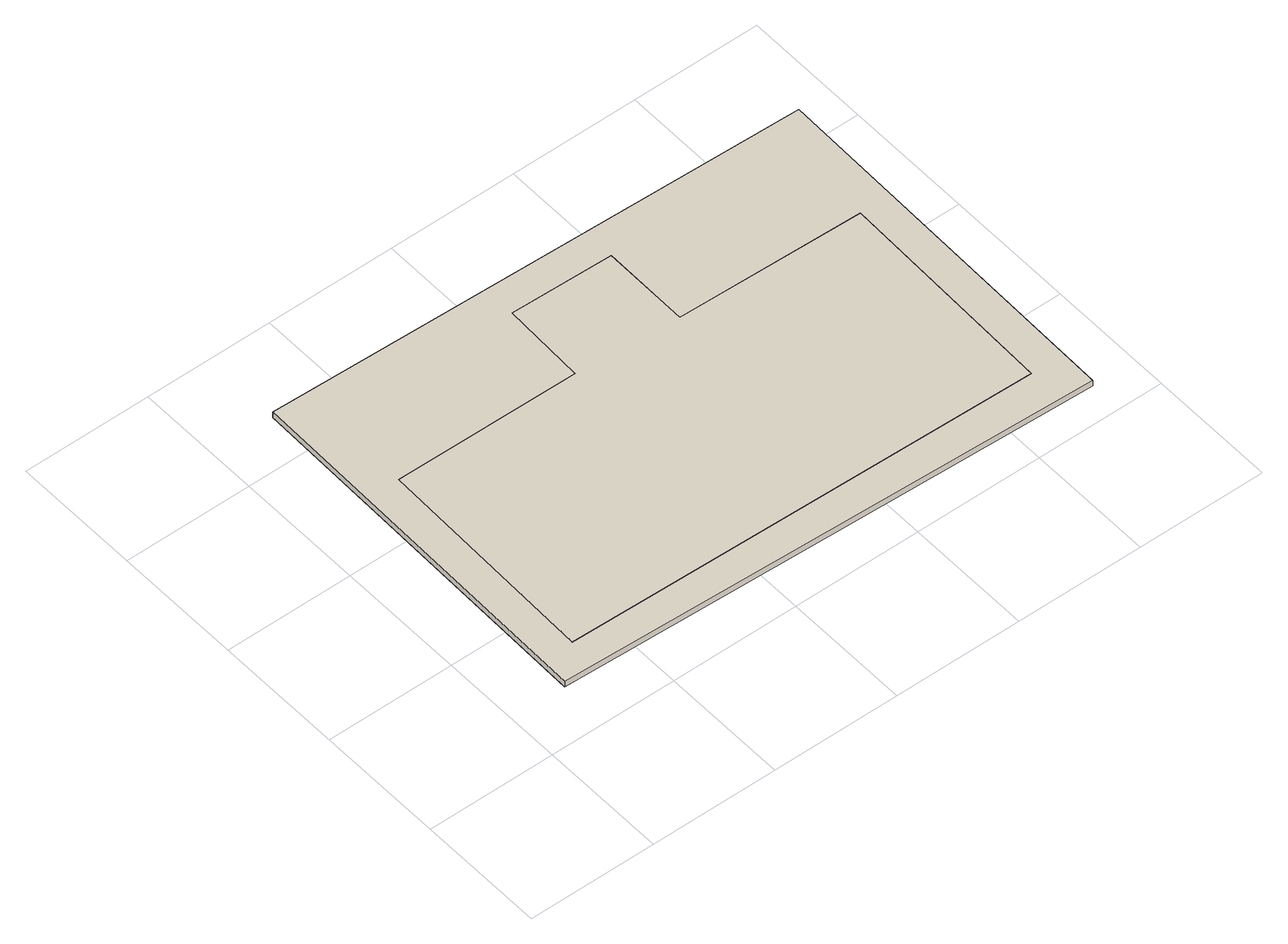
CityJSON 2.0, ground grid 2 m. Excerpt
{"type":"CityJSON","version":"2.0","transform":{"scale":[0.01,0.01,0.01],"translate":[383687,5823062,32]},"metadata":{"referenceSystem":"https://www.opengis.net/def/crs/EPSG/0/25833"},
"CityObjects":{
"building1":{"type":"Building","attributes":{"Gemeindeschluessel":"11000004","BezugspunktDach":"2200","function":"31001_3281","measuredHeight":0.09,"storeysAboveGround":1},"address":[{"country":"Germany","locality":"Berlin","thoroughfareNumber":"242 (8)","thoroughfareName":"Heckerdamm"}],"geometry":[{"type":"Solid","lod":"1","boundaries":[[[[0,1,2,3,4,5,6,7]],[[8,9,10,11,12,13,14,15]],[[8,15,7,6]],[[9,8,6,5]],[[10,9,5,4]],[[11,10,4,3]],[[12,11,3,2]],[[13,12,2,1]],[[14,13,1,0]],[[15,14,0,7]]]]}]},
"building2":{"type":"Building","attributes":{"Gemeindeschluessel":"11000004","BezugspunktDach":"2200","function":"51009_1610","measuredHeight":0.096,"storeysAboveGround":0},"address":[{"country":"Germany","locality":"Berlin"}],"geometry":[{"type":"Solid","lod":"1","boundaries":[[[[16,17,18,19],[6,5,4,3,2,1,0,7]],[[20,21,22,23],[14,13,12,11,10,9,8,15]],[[20,23,19,18]],[[21,20,18,17]],[[22,21,17,16]],[[23,22,16,19]],[[14,15,7,0]],[[13,14,0,1]],[[12,13,1,2]],[[11,12,2,3]],[[10,11,3,4]],[[9,10,4,5]],[[8,9,5,6]],[[15,8,6,7]]]]}]}
},
"vertices":[
[879,111,62],[889,461,62],[599,469,62],[600,606,62],[441,610,62],[436,479,62],[148,481,62],[138,126,62],[148,481,52],[436,479,52],[441,610,52],[600,606,52],[599,469,52],[889,461,52],[879,111,52],[138,126,52],
[931,52,62],[943,648,62],[99,672,62],[87,80,62],[99,672,52],[943,648,52],[931,52,52],[87,80,52]
]}
